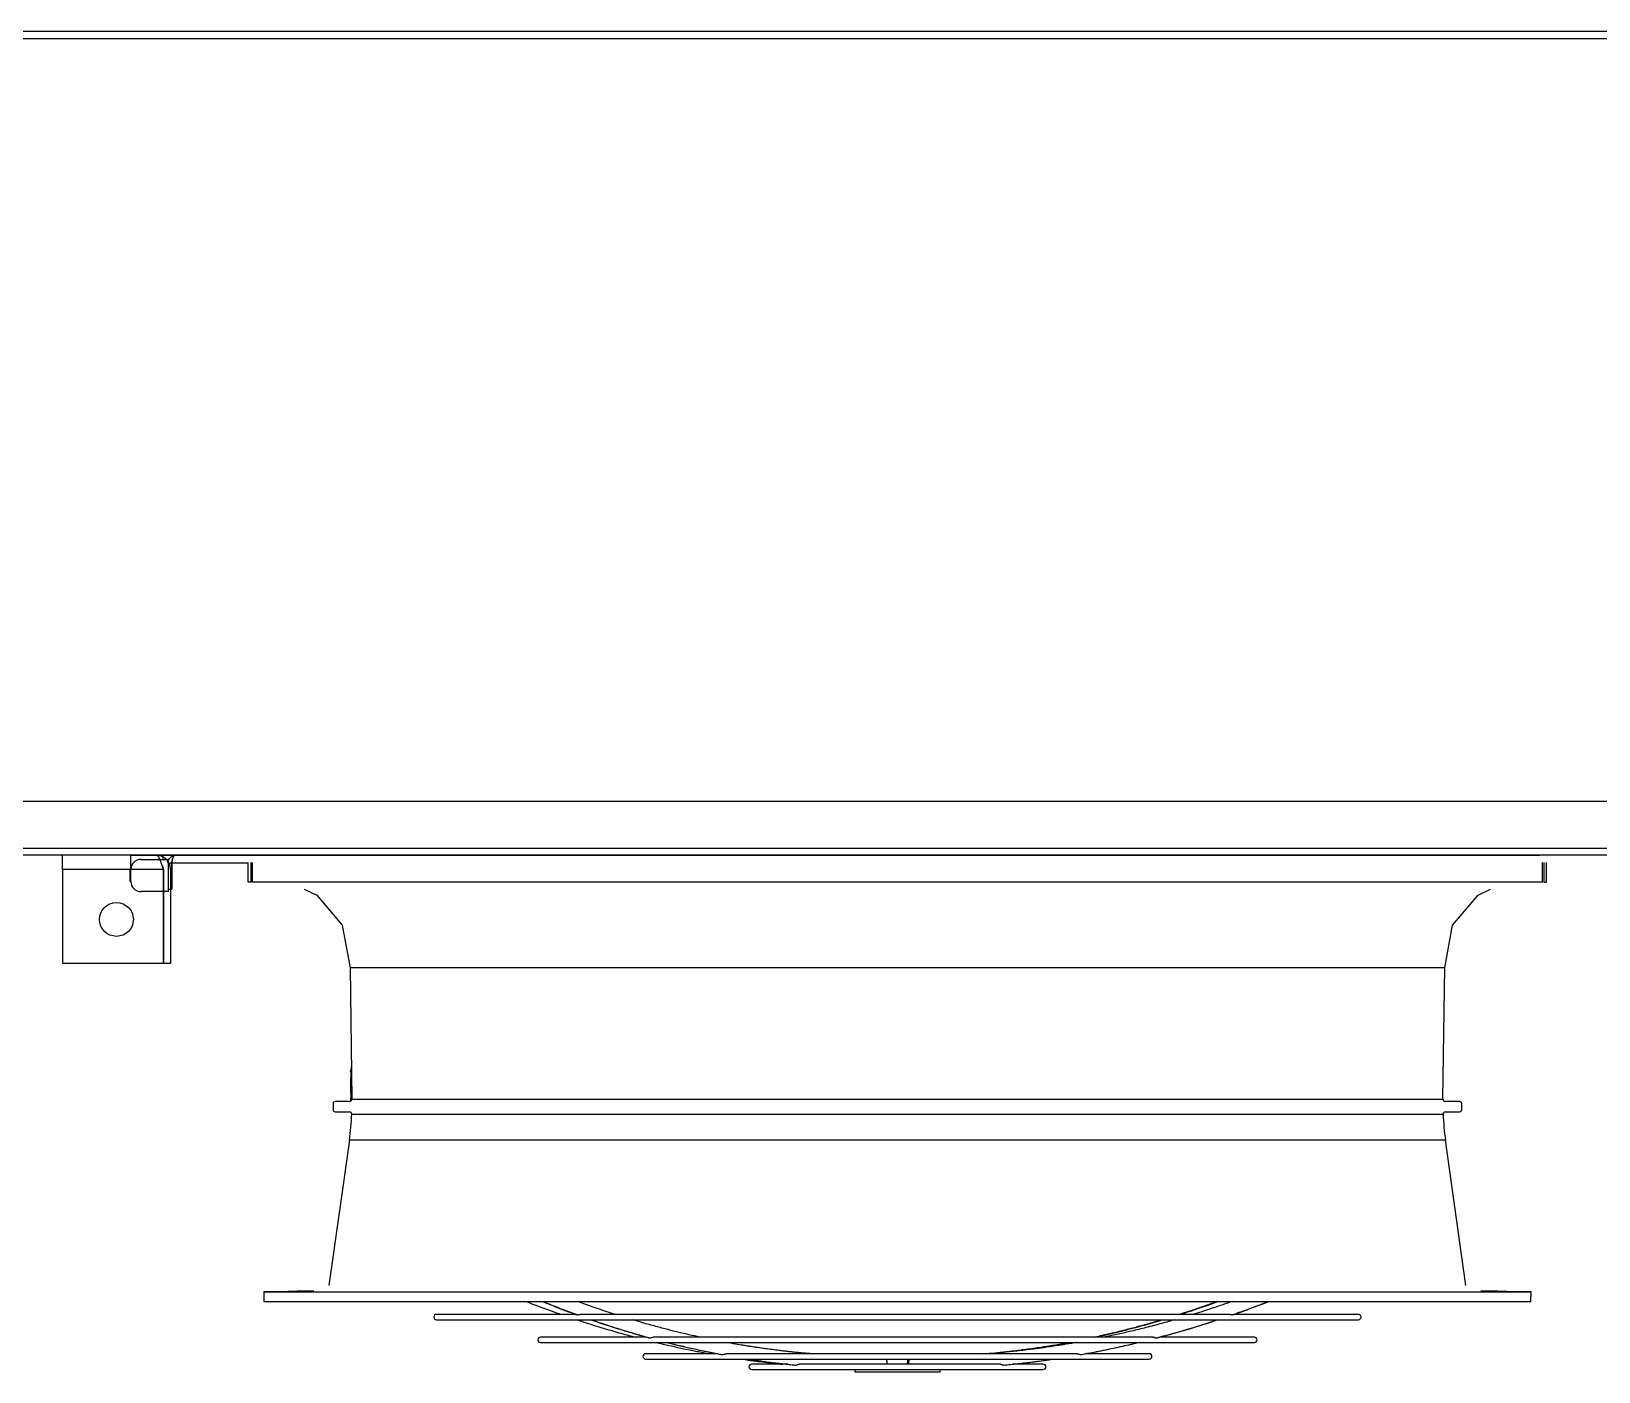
# Model space of a CAD drawing. Header units: inches. Extents: x 547 to 857, y 246 to 442.
# Drawn here: x 643.09 to 672.06, y 360.71 to 385.5 of the extents above; entities that cross this region are included whole.
import ezdxf

# ---------------------------------------------------------------- set-up
doc = ezdxf.new("R2010")
doc.units = ezdxf.units.IN
doc.header["$MEASUREMENT"] = 0

msp = doc.modelspace()

# ---------------------------------------------------------------- linework, layer by layer
at = {"linetype": 'Continuous', "lineweight": 25}
for p, q in [((614.102, 385.4955), (704.102, 385.4955)), ((614.102, 385.3625), (704.102, 385.3625)), ((614.235, 371.258), (703.969, 371.258)), ((614.235, 370.391), (703.969, 370.391)), ((703.969, 370.258), (614.235, 370.258)), ((643.6645, 369.994), (643.6645, 370.258)), ((645.5275, 369.994), (643.6645, 369.994)), ((643.6645, 369.994), (643.6645, 368.258)), ((644.9213, 369.7735), (644.9213, 369.9925)), ((644.9213, 369.9925), (644.9313, 369.9925)), ((644.9308, 369.9925), (644.9308, 370.258)), ((644.9313, 369.7735), (644.9313, 369.9925)), ((645.1188, 370.18), (645.6188, 370.18)), ((645.5248, 370.258), (645.5248, 370.18)), ((645.5275, 369.994), (645.5275, 368.258)), ((645.5345, 369.994), (645.5345, 368.258)), ((645.6188, 370.18), (645.6188, 370.112)), ((645.6222, 370.133), (645.6188, 370.133)), ((645.6188, 370.112), (645.6818, 370.112)), ((645.6188, 370.112), (645.6188, 369.633)), ((645.6645, 369.994), (645.6645, 368.258)), ((645.6818, 370.112), (645.6818, 369.633)), ((645.6889, 370), (645.6818, 370)), ((645.6904, 370.133), (645.6849, 370.133)), ((645.6889, 370.112), (645.6889, 369.633)), ((647.102, 370.112), (645.6889, 370.112)), ((647.102, 369.758), (647.102, 370.125)), ((647.152, 370.125), (647.152, 369.758)), ((647.1799, 369.758), (647.1799, 370.125)), ((671.0242, 369.758), (671.0242, 370.125)), ((671.052, 370.125), (671.052, 369.758)), ((671.102, 369.758), (671.102, 370.125)), ((644.9213, 369.7735), (644.9313, 369.7735)), ((647.152, 369.758), (647.102, 369.758)), ((671.0242, 369.758), (647.1799, 369.758)), ((671.052, 369.758), (671.102, 369.758)), ((645.6188, 369.586), (645.1188, 369.586)), ((645.6188, 369.633), (645.6188, 369.586)), ((645.6188, 369.633), (645.6818, 369.633)), ((648.138, 369.633), (648.367, 369.5208)), ((648.367, 369.5208), (648.8398, 368.9621)), ((669.3643, 368.9621), (669.8371, 369.5208)), ((669.8371, 369.5208), (670.0661, 369.633)), ((648.8398, 368.9621), (648.9839, 368.1768)), ((669.2202, 368.1768), (669.3643, 368.9621)), ((645.5275, 368.258), (643.6645, 368.258)), ((645.6645, 368.258), (645.5345, 368.258)), ((648.9839, 368.1768), (649.0178, 365.7461)), ((669.2202, 368.1768), (648.9839, 368.1768)), ((669.1863, 365.7461), (669.2202, 368.1768)), ((648.9933, 366.2491), (649.0003, 366.2764)), ((649.0108, 366.2491), (648.9933, 366.2491)), ((648.9933, 366.2491), (648.9983, 366.2465)), ((649.0003, 366.2764), (648.9983, 366.2465)), ((648.9983, 366.2465), (649.0109, 366.2425)), ((649.009, 366.3791), (649.0003, 366.2764)), ((649.0003, 366.2764), (649.01, 366.3057)), ((648.669, 365.662), (648.669, 365.5547)), ((648.9791, 365.7061), (648.7077, 365.7014)), ((648.9933, 365.7551), (648.9983, 365.7577)), ((649.0177, 365.7551), (648.9933, 365.7551)), ((648.9933, 365.7551), (649.0003, 365.7278)), ((648.9983, 365.7577), (649.0175, 365.7639)), ((649.0003, 365.7278), (648.9983, 365.7577)), ((649.0003, 365.7278), (649.0042, 365.716)), ((649.0003, 365.7278), (649.0014, 365.7135)), ((649.0178, 365.7461), (669.1863, 365.7461)), ((669.4964, 365.7014), (669.225, 365.7061)), ((669.5351, 365.5547), (669.5351, 365.662)), ((648.7077, 365.5153), (648.9754, 365.5107)), ((649.014, 365.4697), (669.1901, 365.4697)), ((669.2287, 365.5107), (669.4964, 365.5153)), ((648.9704, 364.99), (648.5928, 362.3028)), ((669.2337, 364.99), (648.9704, 364.99)), ((669.6113, 362.3028), (669.2337, 364.99)), ((647.8422, 362.19), (647.3894, 362.1821)), ((647.3894, 362.1821), (647.3925, 362.006)), ((647.3894, 362.1821), (670.8146, 362.1821)), ((670.8146, 362.1821), (670.3619, 362.19)), ((670.8116, 362.006), (670.8146, 362.1821)), ((669.2615, 362.0035), (669.2615, 362.006)), ((669.3419, 362.0034), (669.3419, 362.006)), ((669.4216, 362.0035), (669.4216, 362.006)), ((669.4308, 362.006), (669.4308, 362.0035)), ((669.5015, 362.0034), (669.5015, 362.006)), ((669.5842, 362.006), (669.5842, 362.0035)), ((653.1527, 361.7669), (650.5809, 361.7669)), ((650.5809, 361.6685), (667.6232, 361.6685)), ((665.2179, 361.7669), (653.261, 361.7669)), ((667.6232, 361.7669), (665.3275, 361.7669)), ((654.4656, 361.3456), (652.5035, 361.3456)), ((663.8276, 361.3456), (654.5902, 361.3456)), ((665.7006, 361.3456), (663.9511, 361.3456)), ((652.5035, 361.2472), (665.7006, 361.2472)), ((655.7822, 361.038), (654.4475, 361.038)), ((662.422, 361.038), (655.9334, 361.038)), ((663.7566, 361.038), (662.5753, 361.038)), ((654.4475, 360.9396), (663.7566, 360.9396)), ((657.0764, 360.8451), (656.4063, 360.8451)), ((656.4063, 360.7466), (661.7978, 360.7466)), ((661.0056, 360.8451), (657.2869, 360.8451)), ((658.3146, 360.7462), (658.3146, 360.7068)), ((658.3146, 360.7462), (659.8894, 360.7462)), ((659.8894, 360.7068), (659.8894, 360.7462)), ((661.7978, 360.8451), (661.2372, 360.8451)), ((658.3146, 360.7068), (659.8894, 360.7068))]:
    msp.add_line(p, q, dxfattribs=at)
msp.add_line((644.9308, 370.258), (670.969, 370.258))
msp.add_circle((644.6645, 369.0705), 0.3125, dxfattribs=at)
for centre, radius, start, end in [((645.1188, 369.9925), 0.1875, 90, 180), ((645.1183, 369.7735), 0.1875, 180, 270), ((645.1188, 369.7735), 0.1875, 180, 270), ((652.8835, 366.0021), 3.8929, 176.39995, 183.60005), ((648.7083, 365.662), 0.0394, 91, 180), ((648.9784, 365.7455), 0.0394, 271, 0.79863), ((669.2257, 365.7455), 0.0394, 179.20137, 269), ((669.4957, 365.662), 0.0394, 0, 89), ((648.7083, 365.5547), 0.0394, 180, 269), ((644.0971, 365.6749), 4.9213, 352, 357.61022), ((648.9747, 365.4713), 0.0394, 357.61022, 89), ((669.2294, 365.4713), 0.0394, 91, 182.38978), ((674.107, 365.6749), 4.9213, 182.38978, 188), ((669.4957, 365.5547), 0.0394, 271, 0), ((650.5809, 361.7177), 0.0492, 90, 270), ((667.6232, 361.7177), 0.0492, 270, 90), ((652.5035, 361.2964), 0.0492, 90, 270), ((665.7006, 361.2964), 0.0492, 270, 90), ((654.4475, 360.9888), 0.0492, 90, 270), ((663.7566, 360.9888), 0.0492, 270, 90), ((656.4063, 360.7959), 0.0492, 90, 270), ((661.7978, 360.7959), 0.0492, 270, 90)]:
    msp.add_arc(centre, radius, start, end, dxfattribs=at)
for points, knots in [([(645.4005, 370.258), (645.4111, 370.254), (645.4323, 370.2461), (645.464, 370.1851), (645.4957, 370.0978), (645.5169, 370.0286), (645.5275, 369.994)], [0, 0, 0, 0, 0.2499999, 0.5000002, 0.750001, 1, 1, 1, 1]), ([(645.6645, 369.994), (645.662, 370.0219), (645.6568, 370.0776), (645.6168, 370.1524), (645.5583, 370.2108), (645.4841, 370.2503), (645.4288, 370.2554), (645.4005, 370.258)], [0, 0, 0, 0, 0.1907771, 0.3816601, 0.5768537, 0.7838765, 1, 1, 1, 1]), ([(645.5345, 369.994), (645.5334, 370.0067), (645.5312, 370.032), (645.5173, 370.063), (645.5048, 370.077), (645.4996, 370.0829)], [0, 0, 0, 0, 0.3672065, 0.7336708, 1, 1, 1, 1]), ([(645.6188, 370.112), (645.6202, 370.1276), (645.6232, 370.1588), (645.6456, 370.2002), (645.6776, 370.2318), (645.7182, 370.2536), (645.7486, 370.2565), (645.7648, 370.258)], [0, 0, 0, 0, 0.1911269, 0.3820585, 0.5729919, 0.7736094, 1, 1, 1, 1]), ([(645.6818, 370.112), (645.6824, 370.1202), (645.6834, 370.1347), (645.6899, 370.1467), (645.6927, 370.1519)], [0, 0, 0, 0, 0.567634, 1, 1, 1, 1]), ([(645.7648, 370.258), (645.7531, 370.2553), (645.7337, 370.2508), (645.708, 370.2203), (645.6972, 370.185), (645.6915, 370.147), (645.6898, 370.1241), (645.6889, 370.112)], [0, 0, 0, 0, 0.3002984, 0.4981942, 0.7181275, 0.8511703, 1, 1, 1, 1]), ([(648.3146, 362.1983), (648.3111, 362.1982), (648.3041, 362.1981), (648.2501, 362.1971), (648.173, 362.1958), (648.0805, 362.1941), (647.9872, 362.1925), (647.9083, 362.1912), (647.853, 362.1902), (647.8458, 362.1901), (647.8422, 362.19)], [0, 0, 0, 0, 0.1247936, 0.2486431, 0.3721439, 0.4969371, 0.6227234, 0.7484945, 0.8742541, 1, 1, 1, 1]), ([(670.3619, 362.19), (670.3583, 362.1901), (670.3511, 362.1902), (670.2958, 362.1912), (670.2169, 362.1925), (670.1235, 362.1941), (670.0312, 362.1958), (669.9541, 362.1971), (669.9, 362.1981), (669.893, 362.1982), (669.8894, 362.1983)], [0, 0, 0, 0, 0.1257622, 0.2515333, 0.3773205, 0.5031129, 0.6277714, 0.7512091, 0.875094, 1, 1, 1, 1]), ([(647.3925, 362.006), (647.3973, 362.006), (647.407, 362.006), (647.485, 362.006), (647.6091, 362.006), (647.7835, 362.006), (648.006, 362.006), (648.2761, 362.006), (648.5926, 362.006), (648.9541, 362.006), (649.359, 362.006), (649.8056, 362.006), (650.2921, 362.006), (650.8162, 362.006), (651.3759, 362.006), (651.9686, 362.006), (652.5919, 362.006), (653.2431, 362.006), (653.9194, 362.006), (654.6178, 362.006), (655.3354, 362.006), (656.0692, 362.006), (656.816, 362.006), (657.5726, 362.006), (658.3357, 362.006), (659.102, 362.006), (659.8684, 362.006), (660.6315, 362.006), (661.3881, 362.006), (662.1349, 362.006), (662.8686, 362.006), (663.5863, 362.006), (664.2847, 362.006), (664.961, 362.006), (665.6122, 362.006), (666.2354, 362.006), (666.8282, 362.006), (667.3878, 362.006), (667.912, 362.006), (668.3985, 362.006), (668.8451, 362.006), (669.25, 362.006), (669.6115, 362.006), (669.928, 362.006), (670.1981, 362.006), (670.4206, 362.006), (670.5949, 362.006), (670.7191, 362.006), (670.7971, 362.006), (670.8067, 362.006), (670.8116, 362.006)], [0, 0, 0, 0, 0.0208333, 0.0416667, 0.0625, 0.0833333, 0.1041667, 0.125, 0.1458333, 0.1666667, 0.1875, 0.2083334, 0.2291667, 0.25, 0.2708334, 0.2916666, 0.3125, 0.3333333, 0.3541667, 0.375, 0.3958333, 0.4166666, 0.4375001, 0.4583333, 0.4791667, 0.5, 0.5208333, 0.5416667, 0.5625, 0.5833334, 0.6041667, 0.625, 0.6458334, 0.6666667, 0.6875, 0.7083334, 0.7291667, 0.75, 0.7708333, 0.7916667, 0.8125, 0.8333333, 0.8541667, 0.875, 0.8958333, 0.9166667, 0.9375, 0.9583333, 0.9791667, 1, 1, 1, 1]), ([(652.2357, 362.006), (652.2904, 361.9844), (652.4773, 361.9106), (652.6929, 361.8313), (652.8542, 361.7764), (652.8821, 361.7669)], [0, 0, 0, 0, 0.2551692, 0.8714274, 1, 1, 1, 1]), ([(652.5386, 362.006), (652.6025, 361.9797), (652.7943, 361.9007), (653.0058, 361.8198), (653.1537, 361.7674), (653.1723, 361.7608)], [0, 0, 0, 0, 0.3037805, 0.9120454, 1, 1, 1, 1]), ([(652.5486, 362.006), (652.58, 361.9929), (652.7042, 361.9411), (652.9192, 361.8577), (653.1032, 361.7896), (653.1936, 361.7561)], [0, 0, 0, 0, 0.14679443, 0.58056216, 1, 1, 1, 1]), ([(653.8817, 361.7669), (653.8583, 361.7743), (653.7292, 361.8148), (653.4976, 361.8934), (653.2902, 361.9688), (653.1875, 362.006)], [0, 0, 0, 0, 0.1009147, 0.5551046, 1, 1, 1, 1]), ([(665.0168, 362.006), (665.0101, 362.0035), (664.8867, 361.9564), (664.6557, 361.8771), (664.4314, 361.8002), (664.3241, 361.7669), (664.324, 361.7669)], [0, 0, 0, 0, 0.02917, 0.5376936, 0.9996799, 1, 1, 1, 1]), ([(664.3286, 361.7669), (664.3812, 361.7835), (664.5705, 361.8431), (664.8024, 361.9226), (664.9809, 361.9898), (665.024, 362.006)], [0, 0, 0, 0, 0.22608012, 0.81324801, 1, 1, 1, 1]), ([(665.2938, 362.006), (665.1773, 361.9658), (664.946, 361.8858), (664.7038, 361.8074), (664.578, 361.7699), (664.5679, 361.7669)], [0, 0, 0, 0, 0.48265126, 0.95842975, 1, 1, 1, 1]), ([(665.2848, 361.7561), (665.4059, 361.7988), (665.6318, 361.8785), (665.8563, 361.9656), (665.9605, 362.006)], [0, 0, 0, 0, 0.5359077, 1, 1, 1, 1]), ([(665.3045, 361.7602), (665.4441, 361.8093), (665.6659, 361.8873), (665.886, 361.9739), (665.9676, 362.006)], [0, 0, 0, 0, 0.6294566, 1, 1, 1, 1]), ([(653.1697, 361.6685), (653.1709, 361.6681), (653.2879, 361.628), (653.5123, 361.5581), (653.8336, 361.4616), (654.0788, 361.3921), (654.2173, 361.3561), (654.2574, 361.3456)], [0, 0, 0, 0, 0.0033163, 0.3252534, 0.6200059, 0.8899545, 1, 1, 1, 1]), ([(653.1936, 361.7561), (653.1877, 361.7564), (653.1787, 361.7569), (653.1739, 361.7597), (653.1723, 361.7607)], [0, 0, 0, 0, 0.6572272, 1, 1, 1, 1]), ([(653.2623, 361.7668), (653.2617, 361.7668), (653.2572, 361.7671), (653.2476, 361.7658), (653.2318, 361.7622), (653.2128, 361.7574), (653.2004, 361.7565), (653.1936, 361.7561)], [0, 0, 0, 0, 0.02775, 0.2009137, 0.3724469, 0.6544216, 1, 1, 1, 1]), ([(653.432, 361.6685), (653.4451, 361.6638), (653.5659, 361.6207), (653.7826, 361.5502), (654.0725, 361.4594), (654.3074, 361.3901), (654.4469, 361.3517), (654.4999, 361.3372)], [0, 0, 0, 0, 0.0373277, 0.3415904, 0.6100747, 0.8518795, 1, 1, 1, 1]), ([(653.4439, 361.6685), (653.509, 361.6457), (653.6952, 361.5803), (653.9711, 361.4929), (654.265, 361.4042), (654.4373, 361.3561), (654.5204, 361.3329)], [0, 0, 0, 0, 0.1823606, 0.5219938, 0.7693971, 1, 1, 1, 1]), ([(655.4507, 361.3456), (655.3853, 361.3598), (655.2572, 361.3877), (655.0608, 361.4342), (654.8549, 361.4853), (654.6292, 361.5447), (654.4083, 361.6058), (654.2625, 361.6495), (654.1989, 361.6685)], [0, 0, 0, 0, 0.1559953, 0.3057262, 0.4694356, 0.6487841, 0.8468714, 1, 1, 1, 1]), ([(664.006, 361.6685), (663.9321, 361.6465), (663.7815, 361.6019), (663.5611, 361.5411), (663.3333, 361.4813), (663.11, 361.4261), (662.9129, 361.3801), (662.7971, 361.355), (662.7538, 361.3456)], [0, 0, 0, 0, 0.17790142, 0.36237281, 0.52920155, 0.72385137, 0.89658553, 1, 1, 1, 1]), ([(662.7548, 361.3456), (662.7896, 361.3529), (662.9163, 361.3795), (663.1417, 361.4325), (663.4392, 361.5067), (663.7317, 361.5853), (663.9249, 361.6427), (664.0116, 361.6685)], [0, 0, 0, 0, 0.0826391, 0.3009, 0.5364815, 0.79198, 1, 1, 1, 1]), ([(664.2357, 361.6685), (664.1534, 361.6451), (663.9739, 361.5942), (663.7048, 361.5241), (663.4354, 361.4579), (663.1874, 361.4011), (663.02, 361.3645), (662.9351, 361.3473), (662.9265, 361.3456)], [0, 0, 0, 0, 0.1894129, 0.413164, 0.6178386, 0.8064082, 0.9804163, 1, 1, 1, 1]), ([(663.8965, 361.3329), (664.0082, 361.3629), (664.242, 361.4256), (664.578, 361.525), (664.8422, 361.6071), (664.9846, 361.655), (665.0246, 361.6685)], [0, 0, 0, 0, 0.2960221, 0.6190564, 0.8929449, 1, 1, 1, 1]), ([(663.9154, 361.3368), (663.9201, 361.338), (664.0188, 361.3632), (664.2198, 361.4189), (664.5395, 361.5113), (664.813, 361.595), (664.9834, 361.6524), (665.031, 361.6685)], [0, 0, 0, 0, 0.012489, 0.2638136, 0.5389367, 0.8710184, 1, 1, 1, 1]), ([(665.2848, 361.7561), (665.2788, 361.7565), (665.2674, 361.7572), (665.2491, 361.7619), (665.2329, 361.7656), (665.2208, 361.7674), (665.2151, 361.7666), (665.2131, 361.7663)], [0, 0, 0, 0, 0.3034773, 0.566962, 0.7484022, 0.9157715, 1, 1, 1, 1]), ([(665.3044, 361.7605), (665.3033, 361.7597), (665.2994, 361.757), (665.2909, 361.7565), (665.2848, 361.7561)], [0, 0, 0, 0, 0.2791152, 1, 1, 1, 1]), ([(654.4998, 361.3369), (654.4999, 361.3368), (654.5029, 361.3345), (654.5112, 361.3331), (654.5191, 361.3329), (654.5204, 361.3329)], [0, 0, 0, 0, 0.0124025, 0.8343247, 1, 1, 1, 1]), ([(654.5204, 361.3329), (654.5267, 361.3333), (654.5385, 361.3341), (654.557, 361.3391), (654.5725, 361.3434), (654.5828, 361.3453), (654.5901, 361.3458), (654.5931, 361.3453), (654.5948, 361.345)], [0, 0, 0, 0, 0.292607, 0.5470097, 0.7222793, 0.8555869, 0.9202686, 1, 1, 1, 1]), ([(663.8228, 361.3449), (663.8241, 361.3452), (663.8258, 361.3456), (663.8315, 361.3456), (663.8401, 361.3446), (663.8547, 361.341), (663.873, 361.3357), (663.8873, 361.3331), (663.8951, 361.3329), (663.8965, 361.3329)], [0, 0, 0, 0, 0.0626154, 0.080825, 0.2284319, 0.3747427, 0.6034082, 0.9334816, 1, 1, 1, 1]), ([(663.8965, 361.3329), (663.9022, 361.3332), (663.9101, 361.3337), (663.9142, 361.3364), (663.9153, 361.3372)], [0, 0, 0, 0, 0.7202603, 1, 1, 1, 1]), ([(654.6459, 361.2472), (654.6649, 361.2425), (654.7669, 361.2173), (654.946, 361.1768), (655.1774, 361.1266), (655.4042, 361.0804), (655.5544, 361.0526), (655.6332, 361.038)], [0, 0, 0, 0, 0.0577954, 0.3112715, 0.5451845, 0.7611209, 1, 1, 1, 1]), ([(654.8414, 361.2472), (654.9048, 361.2313), (655.0411, 361.197), (655.2426, 361.1504), (655.4384, 361.1074), (655.6122, 361.0714), (655.7449, 361.0451), (655.8199, 361.0311), (655.8438, 361.0267)], [0, 0, 0, 0, 0.1903686, 0.4093739, 0.6037593, 0.7761169, 0.9288109, 1, 1, 1, 1]), ([(654.8454, 361.2472), (654.847, 361.2468), (654.9346, 361.2238), (655.1031, 361.1837), (655.3585, 361.125), (655.6096, 361.0717), (655.7802, 361.039), (655.8621, 361.0233)], [0, 0, 0, 0, 0.0047443, 0.2597377, 0.4981117, 0.7590951, 1, 1, 1, 1]), ([(655.8439, 361.0271), (655.8464, 361.0259), (655.8513, 361.0236), (655.8586, 361.0234), (655.8621, 361.0233)], [0, 0, 0, 0, 0.5217556, 1, 1, 1, 1]), ([(655.8621, 361.0233), (655.8684, 361.0237), (655.8802, 361.0246), (655.8985, 361.03), (655.9139, 361.0348), (655.9251, 361.0374), (655.9329, 361.0383), (655.9361, 361.0377), (655.9375, 361.0374)], [0, 0, 0, 0, 0.2854407, 0.5338095, 0.7052372, 0.8376962, 0.9321115, 1, 1, 1, 1]), ([(657.4913, 361.038), (657.4359, 361.0428), (657.3042, 361.0543), (657.1003, 361.0756), (656.8856, 361.1008), (656.6892, 361.1264), (656.5266, 361.1496), (656.386, 361.171), (656.2528, 361.1923), (656.1021, 361.2176), (655.9956, 361.237), (655.9395, 361.2472)], [0, 0, 0, 0, 0.106827, 0.2538652, 0.393264, 0.5213065, 0.6332717, 0.7078537, 0.7934049, 0.8912396, 1, 1, 1, 1]), ([(657.5094, 361.038), (657.474, 361.0409), (657.3714, 361.0492), (657.1944, 361.0667), (656.9698, 361.0912), (656.72, 361.1226), (656.4651, 361.1585), (656.2932, 361.1863), (656.2136, 361.1991)], [0, 0, 0, 0, 0.0816516, 0.2369362, 0.4093109, 0.6011102, 0.8152531, 1, 1, 1, 1]), ([(660.6947, 361.038), (660.7301, 361.0409), (660.8326, 361.0492), (661.0097, 361.0667), (661.2343, 361.0912), (661.4841, 361.1225), (661.7395, 361.1587), (661.9997, 361.2003), (662.1708, 361.2291), (662.2615, 361.2466), (662.2648, 361.2472)], [0, 0, 0, 0, 0.0673434, 0.1954166, 0.3375852, 0.4957744, 0.6723918, 0.8258233, 0.9936812, 1, 1, 1, 1]), ([(662.4087, 361.2472), (662.3694, 361.2401), (662.2403, 361.217), (662.0285, 361.1836), (661.7612, 361.1446), (661.4987, 361.1106), (661.2422, 361.0812), (661.0119, 361.0584), (660.858, 361.0445), (660.7804, 361.0386), (660.7717, 361.038)], [0, 0, 0, 0, 0.0722352, 0.2376766, 0.3887453, 0.5628004, 0.7185449, 0.858352, 0.9841316, 1, 1, 1, 1]), ([(662.4123, 361.2472), (662.3491, 361.2361), (662.2123, 361.2121), (662.0089, 361.1801), (661.8085, 361.1507), (661.6272, 361.1262), (661.4628, 361.1056), (661.3135, 361.0883), (661.1474, 361.0704), (660.9745, 361.0534), (660.8468, 361.0427), (660.7904, 361.038)], [0, 0, 0, 0, 0.1173272, 0.2537855, 0.3769388, 0.488294, 0.589206, 0.680874, 0.7643265, 0.89598, 1, 1, 1, 1]), ([(662.4198, 361.0377), (662.4206, 361.0378), (662.4244, 361.0383), (662.4331, 361.0369), (662.4464, 361.0335), (662.4635, 361.0279), (662.4795, 361.0239), (662.489, 361.0234), (662.4925, 361.0233)], [0, 0, 0, 0, 0.038343, 0.1789577, 0.3183945, 0.5249472, 0.8280535, 1, 1, 1, 1]), ([(662.4925, 361.0233), (662.6027, 361.0436), (662.835, 361.0864), (663.1714, 361.1577), (663.4152, 361.2123), (663.5371, 361.2428), (663.5547, 361.2472)], [0, 0, 0, 0, 0.3104915, 0.6542957, 0.9499074, 1, 1, 1, 1]), ([(662.4925, 361.0233), (662.4983, 361.0235), (662.5056, 361.0239), (662.5094, 361.0266), (662.5102, 361.0271)], [0, 0, 0, 0, 0.7937388, 1, 1, 1, 1]), ([(662.5264, 361.0297), (662.5281, 361.03), (662.6219, 361.0462), (662.78, 361.0769), (663.0056, 361.1222), (663.2135, 361.1669), (663.3993, 361.2087), (663.5157, 361.2369), (663.5579, 361.2472)], [0, 0, 0, 0, 0.004831, 0.2716588, 0.4588827, 0.6602288, 0.8767876, 1, 1, 1, 1]), ([(656.2282, 360.9396), (656.2672, 360.9337), (656.367, 360.9189), (656.522, 360.898), (656.6882, 360.877), (656.8363, 360.8596), (656.9294, 360.8497), (656.9722, 360.8451)], [0, 0, 0, 0, 0.1574629, 0.4029133, 0.6253461, 0.8273997, 1, 1, 1, 1]), ([(656.3531, 360.9396), (656.3956, 360.9328), (656.5191, 360.9132), (656.7289, 360.8844), (656.9734, 360.8536), (657.1368, 360.8364), (657.214, 360.8282)], [0, 0, 0, 0, 0.148459, 0.4313257, 0.7313798, 1, 1, 1, 1]), ([(656.3585, 360.9396), (656.3983, 360.9331), (656.5783, 360.9039), (656.8579, 360.8672), (657.0979, 360.8425), (657.1972, 360.8323)], [0, 0, 0, 0, 0.1425303, 0.645365, 1, 1, 1, 1]), ([(657.214, 360.8282), (657.2203, 360.8287), (657.2321, 360.8296), (657.2502, 360.8354), (657.2656, 360.8408), (657.2775, 360.8441), (657.2856, 360.8455), (657.2886, 360.8449), (657.2893, 360.8447)], [0, 0, 0, 0, 0.28347557, 0.53094151, 0.70246405, 0.83507072, 0.96055143, 1, 1, 1, 1]), ([(658.7235, 360.7466), (658.7381, 360.7465), (658.7736, 360.7463), (658.8091, 360.7462), (658.83, 360.7462)], [0, 0, 0, 0, 0.4110875, 1, 1, 1, 1]), ([(658.9136, 360.8451), (658.9145, 360.856), (658.9165, 360.8801), (658.9095, 360.914), (658.8991, 360.932), (658.8947, 360.9396)], [0, 0, 0, 0, 0.3232509, 0.7134492, 1, 1, 1, 1]), ([(659.2905, 360.8451), (659.2896, 360.856), (659.2876, 360.8801), (659.2945, 360.914), (659.305, 360.932), (659.3094, 360.9396)], [0, 0, 0, 0, 0.3232497, 0.7134487, 1, 1, 1, 1]), ([(659.3252, 360.9396), (659.3225, 360.9355), (659.3133, 360.9219), (659.3063, 360.8907), (659.3032, 360.8615), (659.3063, 360.847), (659.3067, 360.8451)], [0, 0, 0, 0, 0.16533729, 0.55364192, 0.94181843, 1, 1, 1, 1]), ([(659.3867, 360.7462), (659.4051, 360.7462), (659.4439, 360.7463), (659.483, 360.7465), (659.5033, 360.7466), (659.5034, 360.7466)], [0, 0, 0, 0, 0.4736372, 0.9975737, 1, 1, 1, 1]), ([(661.0009, 360.8445), (661.0011, 360.8446), (661.0023, 360.8451), (661.0072, 360.8451), (661.0153, 360.8442), (661.0278, 360.8406), (661.0435, 360.8351), (661.0612, 360.8294), (661.0723, 360.8286), (661.0778, 360.8282)], [0, 0, 0, 0, 0.0165709, 0.0751265, 0.1995839, 0.3231784, 0.4968868, 0.7489432, 1, 1, 1, 1]), ([(661.0778, 360.8282), (661.1458, 360.835), (661.2883, 360.8494), (661.5129, 360.8753), (661.7397, 360.9047), (661.8985, 360.9266), (661.9752, 360.9385), (661.9817, 360.9396)], [0, 0, 0, 0, 0.2252491, 0.4725727, 0.7448135, 0.9783224, 1, 1, 1, 1]), ([(661.094, 360.8314), (661.1371, 360.8355), (661.226, 360.8441), (661.3649, 360.8594), (661.5159, 360.877), (661.6821, 360.898), (661.8371, 360.9189), (661.9369, 360.9337), (661.9758, 360.9396)], [0, 0, 0, 0, 0.14654768, 0.30178075, 0.47228808, 0.65999293, 0.86712149, 1, 1, 1, 1])]:
    msp.add_open_spline(points, degree=3, knots=knots, dxfattribs=at)

doc.saveas('drawing.dxf')
